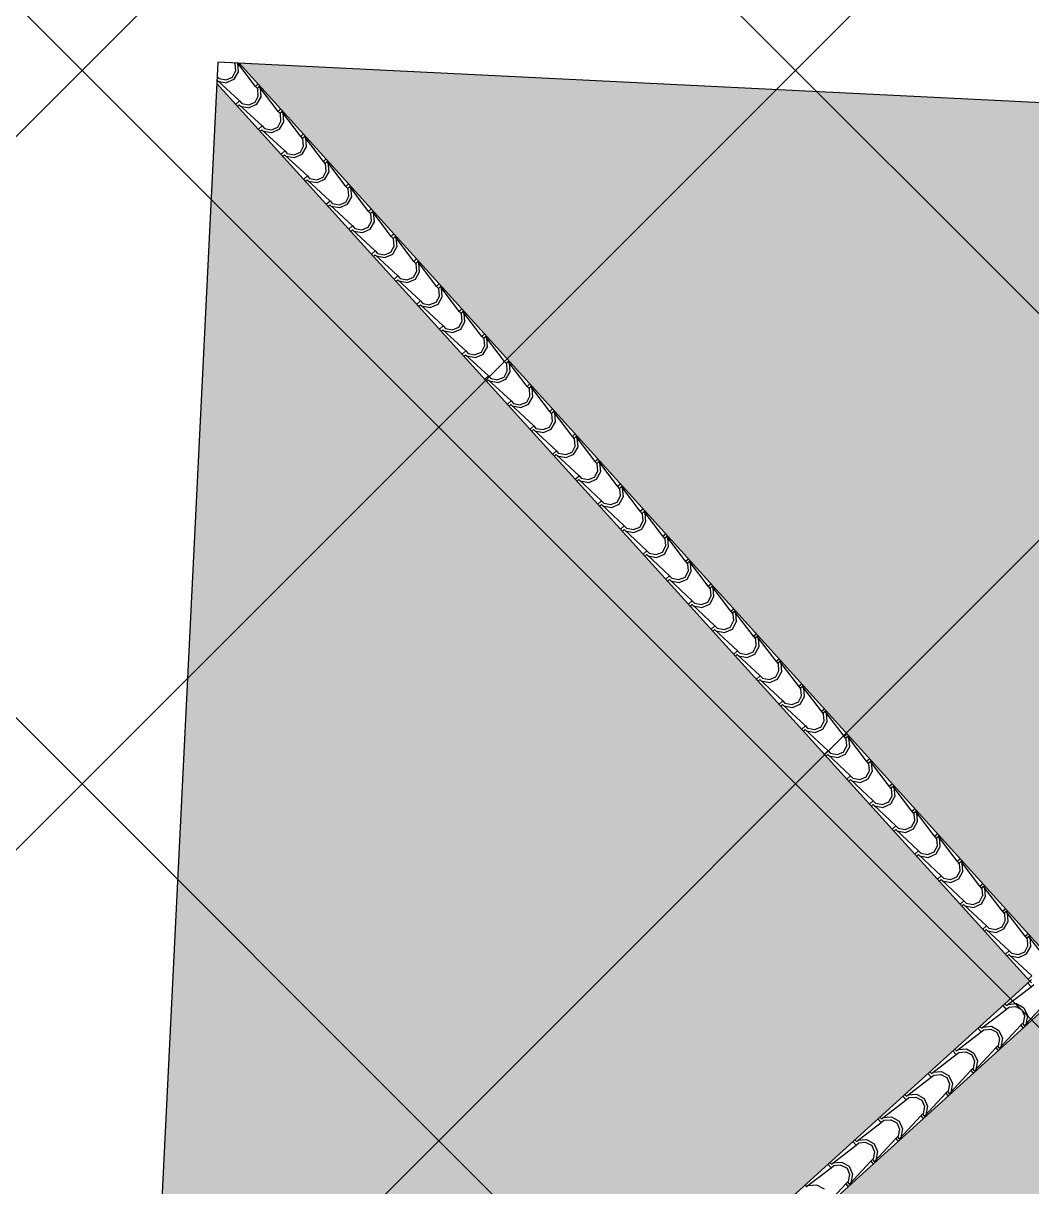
# Model space of a CAD drawing. Header units: millimetres. Extents: x 648844 to 649530, y 1246379 to 1246752.
# Drawn here: x 649231.93 to 649236.93, y 1246521.03 to 1246526.79 of the extents above; entities that cross this region are included whole.
import ezdxf

# ---------------------------------------------------------------- set-up
doc = ezdxf.new("R2010")
doc.units = ezdxf.units.MM
doc.header["$LTSCALE"] = 20
doc.header["$MEASUREMENT"] = 0
doc.layers.get('0').update_dxf_attribs({"linetype": 'CONTINUOUS'})
doc.layers.add('acera', color=8, linetype='CONTINUOUS')
doc.layers.add('TECHO', color=30, linetype='CONTINUOUS')

# ---------------------------------------------------------------- blocks, each defined once
blk = doc.blocks.new('TEJA45')
at = {"layer": 'TECHO'}
for p, q in [((-3.3818, 1.0482), (-3.2826, 1.1664)), ((-3.5, 0.9301), (-3.4008, 1.0482)), ((-3.4127, 0.9984), (-3.4068, 1.0422)), ((-3.4007, 1.0482), (-3.4043, 1.0518)), ((-3.4007, 1.0482), (-3.3913, 1.0388)), ((-3.3913, 1.0577), (-3.3948, 1.0612)), ((-3.3936, 1.0364), (-3.3818, 1.0482)), ((-3.3818, 1.0482), (-3.3913, 1.0577)), ((-3.188, 1.0718), (-3.3062, 0.9726)), ((-3.2377, 1.06), (-3.2755, 1.0789)), ((-3.194, 1.0658), (-3.2378, 1.0599)), ((-3.1801, 1.0639), (-3.188, 1.0719)), ((-3.3936, 0.9608), (-3.4125, 0.9986)), ((-3.3983, 1.0012), (-3.3936, 1.0366)), ((-3.384, 0.9704), (-3.3982, 1.0011)), ((-3.6182, 0.8119), (-3.5189, 0.9301)), ((-3.5309, 0.8803), (-3.525, 0.924)), ((-3.5189, 0.9301), (-3.5224, 0.9336)), ((-3.5189, 0.9301), (-3.5094, 0.9206)), ((-3.5094, 0.9395), (-3.513, 0.9431)), ((-3.5118, 0.9183), (-3.5, 0.9301)), ((-3.5, 0.9301), (-3.5094, 0.9395)), ((-3.3062, 0.9537), (-3.4243, 0.8544)), ((-3.3558, 0.9419), (-3.3936, 0.9608)), ((-3.3533, 0.9562), (-3.384, 0.9704)), ((-3.3122, 0.9477), (-3.3559, 0.9418)), ((-3.3179, 0.9608), (-3.3533, 0.9561)), ((-3.3062, 0.9726), (-3.318, 0.9608)), ((-3.2888, 0.9552), (-3.3062, 0.9726)), ((-3.2982, 0.9457), (-3.3062, 0.9537)), ((-3.5118, 0.8426), (-3.5307, 0.8804)), ((-3.5165, 0.883), (-3.5118, 0.9184)), ((-3.5021, 0.8523), (-3.5163, 0.883)), ((-3.7363, 0.6938), (-3.6371, 0.8119)), ((-3.637, 0.8119), (-3.6406, 0.8155)), ((-3.637, 0.8119), (-3.6276, 0.8025)), ((-3.6276, 0.8214), (-3.6311, 0.8249)), ((-3.6299, 0.8001), (-3.6181, 0.8119)), ((-3.6181, 0.8119), (-3.6276, 0.8214)), ((-3.4243, 0.8355), (-3.5425, 0.7363)), ((-3.474, 0.8237), (-3.5118, 0.8426)), ((-3.4714, 0.8381), (-3.5022, 0.8522)), ((-3.4304, 0.8295), (-3.4741, 0.8236)), ((-3.436, 0.8426), (-3.4715, 0.8379)), ((-3.4243, 0.8544), (-3.4362, 0.8426)), ((-3.4069, 0.837), (-3.4243, 0.8544)), ((-3.4164, 0.8276), (-3.4243, 0.8355)), ((-3.649, 0.7621), (-3.6431, 0.8059)), ((-3.6299, 0.7244), (-3.6488, 0.7623)), ((-3.6346, 0.7648), (-3.6299, 0.8003)), ((-3.6203, 0.7341), (-3.6345, 0.7648)), ((-3.8545, 0.5756), (-3.7552, 0.6938)), ((-3.7552, 0.6938), (-3.7587, 0.6973)), ((-3.7552, 0.6938), (-3.7457, 0.6843)), ((-3.7457, 0.7032), (-3.7493, 0.7068)), ((-3.7481, 0.6819), (-3.7363, 0.6938)), ((-3.7363, 0.6938), (-3.7457, 0.7032)), ((-3.5425, 0.7174), (-3.6606, 0.6181)), ((-3.5921, 0.7056), (-3.63, 0.7245)), ((-3.5896, 0.7199), (-3.6203, 0.7341)), ((-3.5485, 0.7113), (-3.5922, 0.7054)), ((-3.5542, 0.7245), (-3.5896, 0.7198)), ((-3.5425, 0.7363), (-3.5543, 0.7245)), ((-3.5251, 0.7189), (-3.5425, 0.7363)), ((-3.5345, 0.7094), (-3.5425, 0.7174)), ((-3.7672, 0.644), (-3.7613, 0.6877)), ((-3.7481, 0.6063), (-3.767, 0.6441)), ((-3.7528, 0.6467), (-3.7481, 0.6821)), ((-3.7385, 0.6159), (-3.7526, 0.6467)), ((-3.8733, 0.5756), (-3.8769, 0.5792)), ((-3.8639, 0.585), (-3.8675, 0.5886)), ((-3.8544, 0.5756), (-3.8639, 0.585)), ((-3.6606, 0.5992), (-3.7788, 0.5)), ((-3.7103, 0.5874), (-3.7481, 0.6063)), ((-3.7078, 0.6018), (-3.7385, 0.6159)), ((-3.6667, 0.5932), (-3.7104, 0.5873)), ((-3.6723, 0.6063), (-3.7078, 0.6016)), ((-3.6607, 0.6181), (-3.6725, 0.6063)), ((-3.6432, 0.6007), (-3.6607, 0.6181)), ((-3.6527, 0.5913), (-3.6607, 0.5992)), ((-3.9726, 0.4574), (-3.8734, 0.5756)), ((-3.8853, 0.5258), (-3.8794, 0.5695)), ((-3.8662, 0.4881), (-3.8852, 0.5259)), ((-3.8733, 0.5756), (-3.8639, 0.5661)), ((-3.871, 0.5285), (-3.8662, 0.564)), ((-3.8566, 0.4978), (-3.8708, 0.5285)), ((-3.8662, 0.5638), (-3.8544, 0.5756)), ((-3.982, 0.4669), (-3.9856, 0.4705)), ((-3.9726, 0.4574), (-3.982, 0.4669)), ((-3.7788, 0.4811), (-3.897, 0.3818)), ((-3.8285, 0.4693), (-3.8663, 0.4882)), ((-3.8259, 0.4836), (-3.8566, 0.4978)), ((-3.7848, 0.475), (-3.8285, 0.4691)), ((-3.7905, 0.4882), (-3.8259, 0.4834)), ((-3.7788, 0.5), (-3.7906, 0.4882)), ((-3.7614, 0.4825), (-3.7788, 0.5)), ((-3.7708, 0.4731), (-3.7788, 0.4811)), ((-4.0908, 0.3393), (-3.9915, 0.4574)), ((-4.0035, 0.4077), (-3.9976, 0.4514)), ((-3.9844, 0.37), (-4.0033, 0.4078)), ((-3.9915, 0.4574), (-3.9951, 0.461)), ((-3.9915, 0.4574), (-3.982, 0.448)), ((-3.9891, 0.4104), (-3.9844, 0.4458)), ((-3.9748, 0.3796), (-3.9889, 0.4104)), ((-3.9844, 0.4456), (-3.9726, 0.4574)), ((-4.1002, 0.3487), (-4.1038, 0.3523)), ((-4.0907, 0.3393), (-4.1002, 0.3487)), ((-3.897, 0.3629), (-4.0151, 0.2637)), ((-3.9466, 0.3511), (-3.9844, 0.37)), ((-3.9441, 0.3654), (-3.9748, 0.3796)), ((-3.903, 0.3569), (-3.9467, 0.351)), ((-3.9086, 0.37), (-3.9441, 0.3653)), ((-3.897, 0.3818), (-3.9088, 0.37)), ((-3.8795, 0.3644), (-3.897, 0.3818)), ((-3.889, 0.3549), (-3.897, 0.3629)), ((-4.209, 0.2211), (-4.1097, 0.3393)), ((-4.1217, 0.2895), (-4.1157, 0.3332)), ((-4.1026, 0.2518), (-4.1215, 0.2896)), ((-4.1097, 0.3393), (-4.1132, 0.3428)), ((-4.1097, 0.3393), (-4.1002, 0.3298)), ((-4.1073, 0.2922), (-4.1026, 0.3277)), ((-4.0929, 0.2615), (-4.1071, 0.2922)), ((-4.1026, 0.3275), (-4.0907, 0.3393)), ((-4.2184, 0.2306), (-4.2219, 0.2341)), ((-4.0151, 0.2447), (-4.1333, 0.1455)), ((-4.0648, 0.2329), (-4.1026, 0.2518)), ((-4.0622, 0.2473), (-4.093, 0.2615)), ((-4.0211, 0.2387), (-4.0649, 0.2328)), ((-4.0268, 0.2519), (-4.0623, 0.2471)), ((-4.0151, 0.2637), (-4.0269, 0.2518)), ((-3.9977, 0.2462), (-4.0151, 0.2637)), ((-4.0072, 0.2368), (-4.0151, 0.2448)), ((-4.3271, 0.103), (-4.2279, 0.2211)), ((-4.2398, 0.1713), (-4.2339, 0.2151)), ((-4.2278, 0.2211), (-4.2314, 0.2247)), ((-4.2278, 0.2211), (-4.2184, 0.2117)), ((-4.2254, 0.1741), (-4.2207, 0.2095)), ((-4.2111, 0.1433), (-4.2253, 0.174)), ((-4.2207, 0.2093), (-4.2089, 0.2211)), ((-4.2089, 0.2211), (-4.2184, 0.2306)), ((-4.1333, 0.1266), (-4.2514, 0.0273)), ((-4.2207, 0.1337), (-4.2396, 0.1715)), ((-4.1829, 0.1148), (-4.2207, 0.1337)), ((-4.1804, 0.1291), (-4.2111, 0.1433)), ((-4.1393, 0.1205), (-4.183, 0.1146)), ((-4.145, 0.1337), (-4.1804, 0.129)), ((-4.1333, 0.1455), (-4.1451, 0.1337)), ((-4.1159, 0.1281), (-4.1333, 0.1455)), ((-4.1253, 0.1186), (-4.1333, 0.1266)), ((-4.2514, 0.0273), (-4.2633, 0.0155)), ((-4.234, 0.0099), (-4.2514, 0.0273)), ((-4.2435, 0.0005), (-4.2514, 0.0084)), ((-4.2435, -0.0005), (-4.2514, -0.0084)), ((-4.234, -0.0099), (-4.2514, -0.0273)), ((-4.1333, -0.1266), (-4.2514, -0.0273)), ((-4.3271, -0.103), (-4.2279, -0.2211)), ((-4.1829, -0.1148), (-4.2207, -0.1337)), ((-4.1393, -0.1205), (-4.183, -0.1146)), ((-4.2398, -0.1713), (-4.2339, -0.2151)), ((-4.2207, -0.1337), (-4.2396, -0.1715)), ((-4.2111, -0.1433), (-4.2253, -0.174)), ((-4.1804, -0.1291), (-4.2111, -0.1433)), ((-4.145, -0.1337), (-4.1804, -0.129)), ((-4.1333, -0.1455), (-4.1451, -0.1337)), ((-4.1253, -0.1186), (-4.1333, -0.1266)), ((-4.1159, -0.1281), (-4.1333, -0.1455)), ((-4.0151, -0.2447), (-4.1333, -0.1455)), ((-4.2278, -0.2211), (-4.2314, -0.2247)), ((-4.2278, -0.2211), (-4.2184, -0.2117)), ((-4.2254, -0.1741), (-4.2207, -0.2095)), ((-4.2184, -0.2306), (-4.2219, -0.2341)), ((-4.2207, -0.2093), (-4.2089, -0.2211)), ((-4.2089, -0.2211), (-4.2184, -0.2306)), ((-4.209, -0.2211), (-4.1097, -0.3393)), ((-4.1026, -0.2518), (-4.1215, -0.2896)), ((-4.0929, -0.2615), (-4.1071, -0.2922)), ((-4.0648, -0.2329), (-4.1026, -0.2518)), ((-4.0622, -0.2473), (-4.093, -0.2615)), ((-4.0211, -0.2387), (-4.0649, -0.2328)), ((-4.0268, -0.2519), (-4.0623, -0.2471)), ((-4.0151, -0.2637), (-4.0269, -0.2518)), ((-4.0072, -0.2368), (-4.0151, -0.2448)), ((-3.9977, -0.2462), (-4.0151, -0.2637)), ((-3.897, -0.3629), (-4.0151, -0.2637)), ((-4.1217, -0.2895), (-4.1157, -0.3332)), ((-4.1097, -0.3393), (-4.1132, -0.3428)), ((-4.1097, -0.3393), (-4.1002, -0.3298)), ((-4.1073, -0.2922), (-4.1026, -0.3277)), ((-4.1026, -0.3275), (-4.0907, -0.3393)), ((-4.0907, -0.3393), (-4.1002, -0.3487)), ((-4.0908, -0.3393), (-3.9915, -0.4574)), ((-4.1002, -0.3487), (-4.1038, -0.3523)), ((-3.9844, -0.37), (-4.0033, -0.4078)), ((-3.9748, -0.3796), (-3.9889, -0.4104)), ((-3.9466, -0.3511), (-3.9844, -0.37)), ((-3.9441, -0.3654), (-3.9748, -0.3796)), ((-3.903, -0.3569), (-3.9467, -0.351)), ((-3.9086, -0.37), (-3.9441, -0.3653)), ((-3.897, -0.3818), (-3.9088, -0.37)), ((-3.889, -0.3549), (-3.897, -0.3629)), ((-3.8795, -0.3644), (-3.897, -0.3818)), ((-3.7788, -0.4811), (-3.897, -0.3818)), ((-4.0035, -0.4077), (-3.9976, -0.4514)), ((-3.9915, -0.4574), (-3.9951, -0.461)), ((-3.9915, -0.4574), (-3.982, -0.448)), ((-3.9891, -0.4104), (-3.9844, -0.4458)), ((-3.9844, -0.4456), (-3.9726, -0.4574)), ((-3.9726, -0.4574), (-3.982, -0.4669)), ((-3.9726, -0.4574), (-3.8734, -0.5756)), ((-3.982, -0.4669), (-3.9856, -0.4705)), ((-3.8662, -0.4881), (-3.8852, -0.5259)), ((-3.8566, -0.4978), (-3.8708, -0.5285)), ((-3.8285, -0.4693), (-3.8663, -0.4882)), ((-3.8259, -0.4836), (-3.8566, -0.4978)), ((-3.7848, -0.475), (-3.8285, -0.4691)), ((-3.7905, -0.4882), (-3.8259, -0.4834)), ((-3.7788, -0.5), (-3.7906, -0.4882)), ((-3.7708, -0.4731), (-3.7788, -0.4811)), ((-3.7614, -0.4825), (-3.7788, -0.5)), ((-3.6606, -0.5992), (-3.7788, -0.5)), ((-3.8853, -0.5258), (-3.8794, -0.5695)), ((-3.8733, -0.5756), (-3.8769, -0.5792)), ((-3.8733, -0.5756), (-3.8639, -0.5661)), ((-3.871, -0.5285), (-3.8662, -0.564)), ((-3.8662, -0.5638), (-3.8544, -0.5756)), ((-3.8544, -0.5756), (-3.8639, -0.585)), ((-3.8545, -0.5756), (-3.7552, -0.6938)), ((-3.8639, -0.585), (-3.8675, -0.5886)), ((-3.7481, -0.6063), (-3.767, -0.6441)), ((-3.7385, -0.6159), (-3.7526, -0.6467)), ((-3.7103, -0.5874), (-3.7481, -0.6063)), ((-3.7078, -0.6018), (-3.7385, -0.6159)), ((-3.6667, -0.5932), (-3.7104, -0.5873)), ((-3.6723, -0.6063), (-3.7078, -0.6016)), ((-3.6607, -0.6181), (-3.6725, -0.6063)), ((-3.6527, -0.5913), (-3.6607, -0.5992)), ((-3.6432, -0.6007), (-3.6607, -0.6181)), ((-3.5425, -0.7174), (-3.6606, -0.6181)), ((-3.7672, -0.644), (-3.7613, -0.6877)), ((-3.7552, -0.6938), (-3.7457, -0.6843)), ((-3.7528, -0.6467), (-3.7481, -0.6821)), ((-3.7481, -0.6819), (-3.7363, -0.6938)), ((-3.7552, -0.6938), (-3.7587, -0.6973)), ((-3.7457, -0.7032), (-3.7493, -0.7068)), ((-3.7363, -0.6938), (-3.7457, -0.7032)), ((-3.7363, -0.6938), (-3.6371, -0.8119)), ((-3.6299, -0.7244), (-3.6488, -0.7623)), ((-3.6203, -0.7341), (-3.6345, -0.7648)), ((-3.5921, -0.7056), (-3.63, -0.7245)), ((-3.5896, -0.7199), (-3.6203, -0.7341)), ((-3.5485, -0.7113), (-3.5922, -0.7054)), ((-3.5542, -0.7245), (-3.5896, -0.7198)), ((-3.5425, -0.7363), (-3.5543, -0.7245)), ((-3.5345, -0.7094), (-3.5425, -0.7174)), ((-3.5251, -0.7189), (-3.5425, -0.7363)), ((-3.4243, -0.8355), (-3.5425, -0.7363)), ((-3.649, -0.7621), (-3.6431, -0.8059)), ((-3.637, -0.8119), (-3.6276, -0.8025)), ((-3.6346, -0.7648), (-3.6299, -0.8003)), ((-3.6299, -0.8001), (-3.6181, -0.8119)), ((-3.637, -0.8119), (-3.6406, -0.8155)), ((-3.6276, -0.8214), (-3.6311, -0.8249)), ((-3.6181, -0.8119), (-3.6276, -0.8214)), ((-3.6182, -0.8119), (-3.5189, -0.9301)), ((-3.5118, -0.8426), (-3.5307, -0.8804)), ((-3.5021, -0.8523), (-3.5163, -0.883)), ((-3.474, -0.8237), (-3.5118, -0.8426)), ((-3.4714, -0.8381), (-3.5022, -0.8522)), ((-3.4304, -0.8295), (-3.4741, -0.8236)), ((-3.436, -0.8426), (-3.4715, -0.8379)), ((-3.4243, -0.8544), (-3.4362, -0.8426)), ((-3.4164, -0.8276), (-3.4243, -0.8355)), ((-3.4069, -0.837), (-3.4243, -0.8544)), ((-3.3062, -0.9537), (-3.4243, -0.8544)), ((-3.5309, -0.8803), (-3.525, -0.924)), ((-3.5189, -0.9301), (-3.5094, -0.9206)), ((-3.5165, -0.883), (-3.5118, -0.9184)), ((-3.5118, -0.9183), (-3.5, -0.9301)), ((-3.5189, -0.9301), (-3.5224, -0.9336)), ((-3.5094, -0.9395), (-3.513, -0.9431)), ((-3.5, -0.9301), (-3.5094, -0.9395)), ((-3.5, -0.9301), (-3.4008, -1.0482)), ((-3.3936, -0.9608), (-3.4125, -0.9986)), ((-3.384, -0.9704), (-3.3982, -1.0011)), ((-3.3558, -0.9419), (-3.3936, -0.9608)), ((-3.3533, -0.9562), (-3.384, -0.9704)), ((-3.3122, -0.9477), (-3.3559, -0.9418)), ((-3.3179, -0.9608), (-3.3533, -0.9561)), ((-3.3062, -0.9726), (-3.318, -0.9608)), ((-3.2982, -0.9457), (-3.3062, -0.9537)), ((-3.2888, -0.9552), (-3.3062, -0.9726)), ((-3.188, -1.0718), (-3.3062, -0.9726)), ((-3.4127, -0.9984), (-3.4068, -1.0422)), ((-3.3983, -1.0012), (-3.3936, -1.0366)), ((-3.3936, -1.0364), (-3.3818, -1.0482)), ((-3.4007, -1.0482), (-3.4043, -1.0518)), ((-3.4007, -1.0482), (-3.3913, -1.0388)), ((-3.3913, -1.0577), (-3.3948, -1.0612)), ((-3.3818, -1.0482), (-3.3913, -1.0577)), ((-3.3818, -1.0482), (-3.2826, -1.1664)), ((-3.2755, -1.0789), (-3.2944, -1.1167)), ((-3.2658, -1.0886), (-3.28, -1.1193)), ((-3.2377, -1.06), (-3.2755, -1.0789)), ((-3.2351, -1.0744), (-3.2659, -1.0886)), ((-3.194, -1.0658), (-3.2378, -1.0599)), ((-3.1997, -1.079), (-3.2352, -1.0742)), ((-3.188, -1.0908), (-3.1998, -1.0789)), ((-3.1801, -1.0639), (-3.188, -1.0719)), ((-3.1706, -1.0733), (-3.188, -1.0908)), ((-3.0699, -1.19), (-3.188, -1.0908)), ((-3.2945, -1.1166), (-3.2886, -1.1603)), ((-3.2802, -1.1193), (-3.2754, -1.1548)), ((-3.2826, -1.1664), (-3.2861, -1.1699)), ((-3.2826, -1.1664), (-3.2731, -1.1569)), ((-3.2731, -1.1758), (-3.2767, -1.1794)), ((-3.2755, -1.1546), (-3.2636, -1.1664)), ((-3.2636, -1.1664), (-3.2731, -1.1758)), ((-3.2637, -1.1664), (-3.1644, -1.2845)), ((-3.1573, -1.1971), (-3.1762, -1.2349)), ((-3.1477, -1.2067), (-3.1618, -1.2374)), ((-3.1195, -1.1782), (-3.1573, -1.1971)), ((-3.117, -1.1925), (-3.1477, -1.2067)), ((-3.0759, -1.184), (-3.1196, -1.1781)), ((-3.0816, -1.1971), (-3.117, -1.1924)), ((-3.0699, -1.2089), (-3.0817, -1.1971)), ((-3.0619, -1.182), (-3.0699, -1.19)), ((-3.0524, -1.1915), (-3.0699, -1.2089)), ((-2.9517, -1.3082), (-3.0699, -1.2089)), ((-3.1764, -1.2348), (-3.1705, -1.2785)), ((-3.162, -1.2375), (-3.1573, -1.2729)), ((-3.1644, -1.2845), (-3.168, -1.2881)), ((-3.1644, -1.2845), (-3.1549, -1.2751)), ((-3.1549, -1.294), (-3.1585, -1.2976)), ((-3.1573, -1.2727), (-3.1455, -1.2845)), ((-3.1455, -1.2845), (-3.1549, -1.294)), ((-3.1455, -1.2845), (-3.0463, -1.4027)), ((-3.0391, -1.3152), (-3.0581, -1.353)), ((-3.0295, -1.3249), (-3.0437, -1.3556)), ((-3.0014, -1.2964), (-3.0392, -1.3153)), ((-2.9988, -1.3107), (-3.0295, -1.3249)), ((-2.9577, -1.3021), (-3.0014, -1.2962)), ((-2.9634, -1.3153), (-2.9988, -1.3105)), ((-2.9517, -1.3271), (-2.9635, -1.3153)), ((-2.9437, -1.3002), (-2.9517, -1.3082)), ((-2.9343, -1.3097), (-2.9517, -1.3271)), ((-3.0582, -1.3529), (-3.0523, -1.3966)), ((-3.0439, -1.3556), (-3.0391, -1.3911)), ((-2.8335, -1.4263), (-2.9517, -1.3271)), ((-3.0462, -1.4027), (-3.0498, -1.4063)), ((-3.0462, -1.4027), (-3.0368, -1.3932)), ((-3.0368, -1.4121), (-3.0403, -1.4157)), ((-3.0391, -1.3909), (-3.0273, -1.4027)), ((-3.0273, -1.4027), (-3.0368, -1.4121)), ((-3.0274, -1.4027), (-2.9281, -1.5209)), ((-2.921, -1.4334), (-2.9399, -1.4712)), ((-2.8832, -1.4145), (-2.921, -1.4334)), ((-2.8807, -1.4288), (-2.9114, -1.443)), ((-2.8396, -1.4203), (-2.8833, -1.4144)), ((-2.8452, -1.4334), (-2.8807, -1.4287)), ((-2.8336, -1.4452), (-2.8454, -1.4334)), ((-2.8256, -1.4184), (-2.8336, -1.4263)), ((-2.8161, -1.4278), (-2.8336, -1.4452)), ((-2.9401, -1.4711), (-2.9342, -1.5148)), ((-2.9257, -1.4738), (-2.921, -1.5092)), ((-2.9114, -1.443), (-2.9255, -1.4738)), ((-2.7154, -1.5445), (-2.8335, -1.4452)), ((-2.9281, -1.5209), (-2.9316, -1.5244)), ((-2.9281, -1.5209), (-2.9186, -1.5114)), ((-2.9186, -1.5303), (-2.9222, -1.5339)), ((-2.921, -1.509), (-2.9092, -1.5209)), ((-2.9092, -1.5209), (-2.9186, -1.5303)), ((-2.9092, -1.5209), (-2.81, -1.639)), ((-2.8028, -1.5515), (-2.8217, -1.5894)), ((-2.765, -1.5327), (-2.8029, -1.5516)), ((-2.7625, -1.547), (-2.7932, -1.5612)), ((-2.7214, -1.5385), (-2.7651, -1.5325)), ((-2.7271, -1.5516), (-2.7625, -1.5469)), ((-2.7154, -1.5634), (-2.7272, -1.5516)), ((-2.7074, -1.5365), (-2.7154, -1.5445)), ((-2.698, -1.546), (-2.7154, -1.5634)), ((-2.8219, -1.5892), (-2.816, -1.633)), ((-2.8075, -1.5919), (-2.8028, -1.6274)), ((-2.7932, -1.5612), (-2.8074, -1.5919)), ((-2.5972, -1.6626), (-2.7154, -1.5634)), ((-2.8099, -1.639), (-2.8135, -1.6426)), ((-2.8099, -1.639), (-2.8005, -1.6296)), ((-2.8005, -1.6485), (-2.804, -1.652)), ((-2.8028, -1.6272), (-2.791, -1.639)), ((-2.791, -1.639), (-2.8005, -1.6485)), ((-2.7911, -1.639), (-2.6918, -1.7572)), ((-2.6847, -1.6697), (-2.7036, -1.7075)), ((-2.6469, -1.6508), (-2.6847, -1.6697)), ((-2.6444, -1.6652), (-2.6751, -1.6793)), ((-2.6032, -1.6566), (-2.647, -1.6507)), ((-2.6089, -1.6697), (-2.6444, -1.665)), ((-2.5972, -1.6815), (-2.6091, -1.6697)), ((-2.5893, -1.6547), (-2.5972, -1.6626)), ((-2.5798, -1.6641), (-2.5972, -1.6815)), ((-2.7038, -1.7074), (-2.6978, -1.7511)), ((-2.6894, -1.7101), (-2.6847, -1.7455)), ((-2.675, -1.6794), (-2.6892, -1.7101)), ((-2.4791, -1.7808), (-2.5972, -1.6815)), ((-2.6918, -1.7572), (-2.6953, -1.7607)), ((-2.6918, -1.7572), (-2.6823, -1.7477)), ((-2.6823, -1.7666), (-2.6859, -1.7702)), ((-2.6847, -1.7454), (-2.6729, -1.7572)), ((-2.6729, -1.7572), (-2.6823, -1.7666)), ((-2.6729, -1.7572), (-2.5737, -1.8753)), ((-2.5287, -1.769), (-2.5665, -1.7879)), ((-2.5262, -1.7833), (-2.5569, -1.7975)), ((-2.4851, -1.7748), (-2.5288, -1.7689)), ((-2.4908, -1.7879), (-2.5262, -1.7832)), ((-2.4711, -1.7728), (-2.4791, -1.7808)), ((-2.4617, -1.7823), (-2.4791, -1.7997)), ((-2.5856, -1.8256), (-2.5797, -1.8693)), ((-2.5665, -1.7879), (-2.5854, -1.8257)), ((-2.5712, -1.8282), (-2.5665, -1.8637)), ((-2.5569, -1.7975), (-2.5711, -1.8282)), ((-2.4791, -1.7997), (-2.4909, -1.7879)), ((-2.3609, -1.899), (-2.4791, -1.7997)), ((-2.5736, -1.8753), (-2.5772, -1.8789)), ((-2.5736, -1.8753), (-2.5642, -1.8659)), ((-2.5642, -1.8848), (-2.5677, -1.8883)), ((-2.5665, -1.8635), (-2.5547, -1.8753)), ((-2.5547, -1.8753), (-2.5642, -1.8848)), ((-2.5547, -1.8753), (-2.4555, -1.9935)), ((-2.4106, -1.8871), (-2.4484, -1.9061)), ((-2.408, -1.9015), (-2.4388, -1.9157)), ((-2.3669, -1.8929), (-2.4106, -1.887)), ((-2.3726, -1.9061), (-2.4081, -1.9013)), ((-2.3529, -1.891), (-2.3609, -1.899)), ((-2.3435, -1.9004), (-2.3609, -1.9179)), ((-2.4674, -1.9437), (-2.4615, -1.9874)), ((-2.4484, -1.906), (-2.4673, -1.9438)), ((-2.4531, -1.9464), (-2.4483, -1.9819)), ((-2.4387, -1.9157), (-2.4529, -1.9464)), ((-2.3609, -1.9179), (-2.3727, -1.906)), ((-2.2428, -2.0171), (-2.3609, -1.9179)), ((-2.4554, -1.9935), (-2.459, -1.9971)), ((-2.4554, -1.9935), (-2.446, -1.984)), ((-2.446, -2.0029), (-2.4496, -2.0065)), ((-2.4484, -1.9817), (-2.4365, -1.9935)), ((-2.4365, -1.9935), (-2.446, -2.0029)), ((-2.4366, -1.9935), (-2.3373, -2.1117)), ((-2.2924, -2.0053), (-2.3302, -2.0242)), ((-2.2488, -2.0111), (-2.2925, -2.0052)), ((-2.2348, -2.0091), (-2.2428, -2.0171)), ((-2.3493, -2.0619), (-2.3434, -2.1056)), ((-2.3302, -2.0242), (-2.3491, -2.062)), ((-2.3349, -2.0646), (-2.3302, -2.1)), ((-2.3206, -2.0338), (-2.3348, -2.0645)), ((-2.2899, -2.0196), (-2.3206, -2.0338)), ((-2.2545, -2.0242), (-2.2899, -2.0195)), ((-2.2428, -2.036), (-2.2546, -2.0242)), ((-2.2253, -2.0186), (-2.2428, -2.036)), ((-2.1246, -2.1353), (-2.2428, -2.036)), ((-2.3373, -2.1116), (-2.3409, -2.1152)), ((-2.3373, -2.1116), (-2.3278, -2.1022)), ((-2.3278, -2.1211), (-2.3314, -2.1247)), ((-2.3302, -2.0998), (-2.3184, -2.1116)), ((-2.3184, -2.1116), (-2.3278, -2.1211)), ((-2.3184, -2.1117), (-2.2192, -2.2298)), ((-2.1743, -2.1235), (-2.2121, -2.1424)), ((-2.1306, -2.1292), (-2.1743, -2.1233)), ((-2.1166, -2.1273), (-2.1246, -2.1353)), ((-2.2311, -2.18), (-2.2252, -2.2238)), ((-2.212, -2.1423), (-2.2309, -2.1801)), ((-2.2168, -2.1827), (-2.212, -2.2182)), ((-2.2024, -2.152), (-2.2166, -2.1827)), ((-2.1717, -2.1378), (-2.2024, -2.152)), ((-2.1363, -2.1424), (-2.1717, -2.1377)), ((-2.1246, -2.1542), (-2.1364, -2.1424)), ((-2.1072, -2.1368), (-2.1246, -2.1542)), ((-2.0064, -2.2534), (-2.1246, -2.1542)), ((-2.2191, -2.2298), (-2.2227, -2.2334)), ((-2.2191, -2.2298), (-2.2097, -2.2203)), ((-2.2097, -2.2393), (-2.2132, -2.2428)), ((-2.212, -2.218), (-2.2002, -2.2298)), ((-2.2002, -2.2298), (-2.2097, -2.2393)), ((-2.2003, -2.2298), (-2.101, -2.348)), ((-2.0561, -2.2416), (-2.0939, -2.2605)), ((-2.0124, -2.2474), (-2.0562, -2.2415)), ((-1.9985, -2.2455), (-2.0064, -2.2534)), ((-2.113, -2.2982), (-2.1071, -2.3419)), ((-2.0939, -2.2605), (-2.1128, -2.2983)), ((-2.0986, -2.3009), (-2.0939, -2.3363)), ((-2.0843, -2.2701), (-2.0984, -2.3009)), ((-2.0536, -2.2559), (-2.0843, -2.2701)), ((-2.0181, -2.2605), (-2.0536, -2.2558)), ((-2.0064, -2.2723), (-2.0183, -2.2605)), ((-1.989, -2.2549), (-2.0064, -2.2723)), ((-1.8883, -2.3716), (-2.0064, -2.2723)), ((-2.101, -2.348), (-2.1045, -2.3515)), ((-2.101, -2.348), (-2.0915, -2.3385)), ((-2.0915, -2.3574), (-2.0951, -2.361)), ((-2.0939, -2.3361), (-2.0821, -2.348)), ((-2.0821, -2.348), (-2.0915, -2.3574)), ((-2.0821, -2.348), (-1.9829, -2.4661)), ((-1.9379, -2.3598), (-1.9758, -2.3787)), ((-1.8943, -2.3656), (-1.938, -2.3597)), ((-1.9948, -2.4163), (-1.9889, -2.4601)), ((-1.9757, -2.3786), (-1.9946, -2.4165)), ((-1.9804, -2.419), (-1.9757, -2.4545)), ((-1.9661, -2.3883), (-1.9803, -2.419)), ((-1.9354, -2.3741), (-1.9661, -2.3883)), ((-1.9, -2.3787), (-1.9354, -2.374)), ((-1.8883, -2.3905), (-1.9001, -2.3787)), ((-1.8803, -2.3636), (-1.8883, -2.3716)), ((-1.8709, -2.3731), (-1.8883, -2.3905)), ((-1.7701, -2.4897), (-1.8883, -2.3905)), ((-1.9828, -2.4661), (-1.9864, -2.4697)), ((-1.9828, -2.4661), (-1.9734, -2.4567)), ((-1.9734, -2.4756), (-1.9769, -2.4791)), ((-1.9757, -2.4543), (-1.9639, -2.4661)), ((-1.9639, -2.4661), (-1.9734, -2.4756)), ((-1.964, -2.4661), (-1.8647, -2.5843)), ((-1.8198, -2.4779), (-1.8576, -2.4968)), ((-1.7761, -2.4837), (-1.8199, -2.4778)), ((-1.8766, -2.5345), (-1.8707, -2.5782)), ((-1.8576, -2.4968), (-1.8765, -2.5346)), ((-1.8479, -2.5064), (-1.8621, -2.5372)), ((-1.8173, -2.4923), (-1.848, -2.5064)), ((-1.7818, -2.4969), (-1.8173, -2.4921)), ((-1.7701, -2.5087), (-1.7819, -2.4968)), ((-1.7622, -2.4818), (-1.7701, -2.4897)), ((-1.7527, -2.4912), (-1.7701, -2.5087)), ((-1.652, -2.6079), (-1.7701, -2.5086)), ((-1.8647, -2.5843), (-1.8682, -2.5878)), ((-1.8647, -2.5843), (-1.8552, -2.5748)), ((-1.8623, -2.5372), (-1.8576, -2.5726)), ((-1.8552, -2.5937), (-1.8588, -2.5973)), ((-1.8576, -2.5725), (-1.8458, -2.5843)), ((-1.8458, -2.5843), (-1.8552, -2.5937)), ((-1.8458, -2.5843), (-1.7465, -2.7024)), ((-1.7394, -2.615), (-1.7583, -2.6528)), ((-1.7298, -2.6246), (-1.744, -2.6553)), ((-1.7016, -2.5961), (-1.7394, -2.615)), ((-1.6991, -2.6104), (-1.7298, -2.6246)), ((-1.658, -2.6019), (-1.7017, -2.596)), ((-1.6637, -2.615), (-1.6991, -2.6103)), ((-1.652, -2.6268), (-1.6638, -2.615)), ((-1.644, -2.5999), (-1.652, -2.6079)), ((-1.6346, -2.6094), (-1.652, -2.6268)), ((-1.5338, -2.7261), (-1.652, -2.6268)), ((-1.7585, -2.6527), (-1.7526, -2.6964)), ((-1.7465, -2.7024), (-1.7501, -2.706)), ((-1.7465, -2.7024), (-1.737, -2.693)), ((-1.7441, -2.6553), (-1.7394, -2.6908)), ((-1.7394, -2.6906), (-1.7276, -2.7024)), ((-1.7276, -2.7024), (-1.737, -2.7119)), ((-1.7276, -2.7024), (-1.6284, -2.8206)), ((-1.737, -2.7119), (-1.7406, -2.7154)), ((-1.6213, -2.7331), (-1.6402, -2.7709)), ((-1.6116, -2.7428), (-1.6258, -2.7735)), ((-1.5835, -2.7142), (-1.6213, -2.7332)), ((-1.5809, -2.7286), (-1.6117, -2.7427)), ((-1.5398, -2.72), (-1.5835, -2.7141)), ((-1.5455, -2.7332), (-1.581, -2.7284)), ((-1.5338, -2.745), (-1.5456, -2.7332)), ((-1.5258, -2.7181), (-1.5338, -2.7261)), ((-1.5164, -2.7275), (-1.5338, -2.745)), ((-1.4157, -2.8442), (-1.5338, -2.745)), ((-1.6403, -2.7708), (-1.6344, -2.8145)), ((-1.6283, -2.8206), (-1.6319, -2.8242)), ((-1.6283, -2.8206), (-1.6189, -2.8111)), ((-1.626, -2.7735), (-1.6212, -2.8089)), ((-1.6213, -2.8088), (-1.6094, -2.8206)), ((-1.6094, -2.8206), (-1.6189, -2.83)), ((-1.6095, -2.8206), (-1.5102, -2.9388)), ((-1.6189, -2.83), (-1.6225, -2.8336)), ((-1.5031, -2.8513), (-1.522, -2.8891)), ((-1.4935, -2.8609), (-1.5077, -2.8916)), ((-1.4653, -2.8324), (-1.5031, -2.8513)), ((-1.4628, -2.8467), (-1.4935, -2.8609)), ((-1.4217, -2.8382), (-1.4654, -2.8323)), ((-1.4274, -2.8513), (-1.4628, -2.8466)), ((-1.4157, -2.8631), (-1.4275, -2.8513)), ((-1.4077, -2.8362), (-1.4157, -2.8442)), ((-1.3982, -2.8457), (-1.4157, -2.8631)), ((-1.2975, -2.9624), (-1.4157, -2.8631)), ((-1.5222, -2.889), (-1.5163, -2.9327)), ((-1.5102, -2.9387), (-1.5138, -2.9423)), ((-1.5102, -2.9387), (-1.5007, -2.9293)), ((-1.5078, -2.8917), (-1.5031, -2.9271)), ((-1.5031, -2.9269), (-1.4913, -2.9387)), ((-1.4913, -2.9387), (-1.5007, -2.9482)), ((-1.4913, -2.9388), (-1.3921, -3.0569)), ((-1.5007, -2.9482), (-1.5043, -2.9518)), ((-1.3849, -2.9694), (-1.4038, -3.0072)), ((-1.3753, -2.9791), (-1.3895, -3.0098)), ((-1.3472, -2.9506), (-1.385, -2.9695)), ((-1.3446, -2.9649), (-1.3754, -2.9791)), ((-1.3035, -2.9564), (-1.3472, -2.9504)), ((-1.3092, -2.9695), (-1.3447, -2.9648)), ((-1.2975, -2.9813), (-1.3093, -2.9695)), ((-1.2895, -2.9544), (-1.2975, -2.9624)), ((-1.2801, -2.9639), (-1.2975, -2.9813)), ((-1.1793, -3.0805), (-1.2975, -2.9813)), ((-1.404, -3.0071), (-1.3981, -3.0509)), ((-1.392, -3.0569), (-1.3826, -3.0474)), ((-1.3897, -3.0098), (-1.3849, -3.0453)), ((-1.3849, -3.0451), (-1.3731, -3.0569)), ((-1.392, -3.0569), (-1.3956, -3.0605)), ((-1.3826, -3.0664), (-1.3861, -3.0699)), ((-1.3731, -3.0569), (-1.3826, -3.0664)), ((-1.3732, -3.0569), (-1.2739, -3.1751)), ((-1.2668, -3.0876), (-1.2857, -3.1254)), ((-1.2572, -3.0972), (-1.2713, -3.128)), ((-1.229, -3.0687), (-1.2668, -3.0876)), ((-1.2265, -3.083), (-1.2572, -3.0972)), ((-1.1853, -3.0745), (-1.2291, -3.0686)), ((-1.191, -3.0876), (-1.2265, -3.0829)), ((-1.1793, -3.0994), (-1.1912, -3.0876)), ((-1.1714, -3.0726), (-1.1793, -3.0805)), ((-1.1619, -3.082), (-1.1793, -3.0994)), ((-1.0612, -3.1987), (-1.1793, -3.0994)), ((-1.2858, -3.1253), (-1.2799, -3.169)), ((-1.2739, -3.1751), (-1.2644, -3.1656)), ((-1.2715, -3.128), (-1.2668, -3.1634)), ((-1.2668, -3.1632), (-1.255, -3.1751)), ((-1.2739, -3.1751), (-1.2774, -3.1786)), ((-1.2644, -3.1845), (-1.268, -3.1881)), ((-1.255, -3.1751), (-1.2644, -3.1845)), ((-1.255, -3.1751), (-1.1558, -3.2932)), ((-1.1486, -3.2058), (-1.1675, -3.2436)), ((-1.139, -3.2154), (-1.1532, -3.2461)), ((-1.1108, -3.1869), (-1.1486, -3.2058)), ((-1.1083, -3.2012), (-1.139, -3.2154)), ((-1.0672, -3.1927), (-1.1109, -3.1868)), ((-1.0729, -3.2058), (-1.1083, -3.2011)), ((-1.0612, -3.2176), (-1.073, -3.2058)), ((-1.0532, -3.1907), (-1.0612, -3.1987)), ((-1.0438, -3.2002), (-1.0612, -3.2176)), ((-0.943, -3.3168), (-1.0612, -3.2176)), ((-1.1677, -3.2435), (-1.1618, -3.2872)), ((-1.1557, -3.2932), (-1.1463, -3.2838)), ((-1.1533, -3.2461), (-1.1486, -3.2816)), ((-1.1486, -3.2814), (-1.1368, -3.2932)), ((-1.1557, -3.2932), (-1.1593, -3.2968)), ((-1.1463, -3.3027), (-1.1498, -3.3062)), ((-1.1368, -3.2932), (-1.1463, -3.3027)), ((-1.1369, -3.2932), (-1.0376, -3.4114)), ((-1.0305, -3.3239), (-1.0494, -3.3617)), ((-1.0209, -3.3335), (-1.035, -3.3643)), ((-0.9927, -3.305), (-1.0305, -3.3239)), ((-0.9902, -3.3193), (-1.0209, -3.3335)), ((-0.949, -3.3108), (-0.9927, -3.3049)), ((-0.9547, -3.324), (-0.9902, -3.3192)), ((-0.943, -3.3358), (-0.9548, -3.3239)), ((-0.9351, -3.3089), (-0.943, -3.3168)), ((-0.9256, -3.3183), (-0.943, -3.3358)), ((-0.8249, -3.435), (-0.943, -3.3358)), ((-1.0495, -3.3616), (-1.0436, -3.4053)), ((-1.0352, -3.3643), (-1.0305, -3.3997)), ((-1.0305, -3.3996), (-1.0187, -3.4114)), ((-1.0376, -3.4114), (-1.0411, -3.4149)), ((-1.0376, -3.4114), (-1.0281, -3.4019)), ((-1.0281, -3.4208), (-1.0317, -3.4244)), ((-1.0187, -3.4114), (-1.0281, -3.4208)), ((-1.0187, -3.4114), (-0.9194, -3.5295)), ((-0.9123, -3.4421), (-0.9312, -3.4799)), ((-0.9027, -3.4517), (-0.9169, -3.4824)), ((-0.8745, -3.4232), (-0.9123, -3.4421)), ((-0.872, -3.4375), (-0.9027, -3.4517)), ((-0.8309, -3.429), (-0.8746, -3.4231)), ((-0.8366, -3.4421), (-0.872, -3.4374)), ((-0.8249, -3.4539), (-0.8367, -3.4421)), ((-0.8169, -3.427), (-0.8249, -3.435)), ((-0.8074, -3.4365), (-0.8249, -3.4539)), ((-0.7067, -3.5532), (-0.8249, -3.4539)), ((-0.9314, -3.4798), (-0.9255, -3.5235)), ((-0.917, -3.4824), (-0.9123, -3.5179)), ((-0.9194, -3.5295), (-0.923, -3.5331)), ((-0.9194, -3.5295), (-0.9099, -3.5201)), ((-0.9099, -3.539), (-0.9135, -3.5426)), ((-0.9123, -3.5177), (-0.9005, -3.5295)), ((-0.9005, -3.5295), (-0.9099, -3.539)), ((-0.9005, -3.5295), (-0.8013, -3.6477)), ((-0.7942, -3.5602), (-0.8131, -3.598)), ((-0.7845, -3.5699), (-0.7987, -3.6006)), ((-0.7564, -3.5414), (-0.7942, -3.5603)), ((-0.7538, -3.5557), (-0.7846, -3.5698)), ((-0.7127, -3.5471), (-0.7564, -3.5412)), ((-0.7184, -3.5603), (-0.7539, -3.5555)), ((-0.7067, -3.5721), (-0.7185, -3.5603)), ((-0.6987, -3.5452), (-0.7067, -3.5532)), ((-0.6893, -3.5546), (-0.7067, -3.5721)), ((-0.5885, -3.6713), (-0.7067, -3.5721)), ((-0.8132, -3.5979), (-0.8073, -3.6417)), ((-0.7989, -3.6006), (-0.7941, -3.636)), ((-0.8012, -3.6477), (-0.8048, -3.6513)), ((-0.8012, -3.6477), (-0.7918, -3.6382)), ((-0.7918, -3.6571), (-0.7954, -3.6607)), ((-0.7942, -3.6359), (-0.7823, -3.6477)), ((-0.7823, -3.6477), (-0.7918, -3.6571)), ((-0.7824, -3.6477), (-0.6831, -3.7659)), ((-0.676, -3.6784), (-0.6949, -3.7162)), ((-0.6664, -3.688), (-0.6806, -3.7187)), ((-0.6382, -3.6595), (-0.676, -3.6784)), ((-0.6357, -3.6738), (-0.6664, -3.688)), ((-0.5945, -3.6653), (-0.6383, -3.6594)), ((-0.6003, -3.6784), (-0.6357, -3.6737)), ((-0.5886, -3.6902), (-0.6004, -3.6784)), ((-0.5806, -3.6633), (-0.5886, -3.6713)), ((-0.5711, -3.6728), (-0.5886, -3.6902)), ((-0.6951, -3.7161), (-0.6891, -3.7598)), ((-0.6807, -3.7188), (-0.676, -3.7542)), ((-0.4704, -3.7895), (-0.5885, -3.6902)), ((-0.6831, -3.7658), (-0.6867, -3.7694)), ((-0.6831, -3.7658), (-0.6736, -3.7564)), ((-0.6736, -3.7753), (-0.6772, -3.7789)), ((-0.676, -3.754), (-0.6642, -3.7658)), ((-0.6642, -3.7658), (-0.6736, -3.7753)), ((-0.6642, -3.7659), (-0.565, -3.884)), ((-0.5578, -3.7965), (-0.5767, -3.8344)), ((-0.52, -3.7777), (-0.5579, -3.7966)), ((-0.5175, -3.792), (-0.5483, -3.8062)), ((-0.4764, -3.7835), (-0.5201, -3.7776)), ((-0.4821, -3.7966), (-0.5176, -3.7919)), ((-0.4704, -3.8084), (-0.4822, -3.7966)), ((-0.4624, -3.7815), (-0.4704, -3.7895)), ((-0.453, -3.791), (-0.4704, -3.8084)), ((-0.5769, -3.8342), (-0.571, -3.878)), ((-0.5626, -3.8369), (-0.5578, -3.8724)), ((-0.5482, -3.8062), (-0.5624, -3.8369)), ((-0.3522, -3.9076), (-0.4704, -3.8084)), ((-0.5649, -3.884), (-0.5685, -3.8876)), ((-0.5649, -3.884), (-0.5555, -3.8746)), ((-0.5555, -3.8935), (-0.559, -3.897)), ((-0.5578, -3.8722), (-0.546, -3.884)), ((-0.546, -3.884), (-0.5555, -3.8935)), ((-0.5461, -3.884), (-0.4468, -4.0022)), ((-0.4397, -3.9147), (-0.4586, -3.9525)), ((-0.4019, -3.8958), (-0.4397, -3.9147)), ((-0.3994, -3.9101), (-0.4301, -3.9243)), ((-0.3582, -3.9016), (-0.402, -3.8957)), ((-0.364, -3.9147), (-0.3994, -3.91)), ((-0.3522, -3.9265), (-0.3641, -3.9147)), ((-0.3443, -3.8997), (-0.3522, -3.9076)), ((-0.3348, -3.9091), (-0.3522, -3.9265)), ((-0.4587, -3.9524), (-0.4528, -3.9961)), ((-0.4444, -3.9551), (-0.4397, -3.9905)), ((-0.4301, -3.9243), (-0.4443, -3.955)), ((-0.2341, -4.0258), (-0.3522, -3.9265)), ((-0.4468, -4.0022), (-0.4503, -4.0057)), ((-0.4468, -4.0022), (-0.4373, -3.9927)), ((-0.4373, -4.0116), (-0.4409, -4.0152)), ((-0.4397, -3.9903), (-0.4279, -4.0022)), ((-0.4279, -4.0022), (-0.4373, -4.0116)), ((-0.4279, -4.0022), (-0.3287, -4.1203)), ((-0.3215, -4.0329), (-0.3404, -4.0707)), ((-0.2837, -4.014), (-0.3215, -4.0329)), ((-0.2812, -4.0283), (-0.3119, -4.0425)), ((-0.2401, -4.0198), (-0.2838, -4.0139)), ((-0.2458, -4.0329), (-0.2812, -4.0282)), ((-0.2341, -4.0447), (-0.2459, -4.0329)), ((-0.2261, -4.0178), (-0.2341, -4.0258)), ((-0.2167, -4.0273), (-0.2341, -4.0447)), ((-0.3406, -4.0706), (-0.3347, -4.1143)), ((-0.3262, -4.0732), (-0.3215, -4.1087)), ((-0.3119, -4.0425), (-0.3261, -4.0732)), ((-0.1159, -4.144), (-0.2341, -4.0447)), ((-0.3286, -4.1203), (-0.3322, -4.1239)), ((-0.3286, -4.1203), (-0.3192, -4.1109)), ((-0.3192, -4.1298), (-0.3227, -4.1333)), ((-0.3215, -4.1085), (-0.3097, -4.1203)), ((-0.3097, -4.1203), (-0.3192, -4.1298)), ((-0.3097, -4.1203), (-0.2105, -4.2385)), ((-0.1656, -4.1321), (-0.2034, -4.151)), ((-0.1631, -4.1464), (-0.1938, -4.1606)), ((-0.1219, -4.1379), (-0.1656, -4.132)), ((-0.1276, -4.1511), (-0.1631, -4.1463)), ((-0.108, -4.136), (-0.1159, -4.144)), ((-0.0985, -4.1454), (-0.1159, -4.1629)), ((-0.2224, -4.1887), (-0.2165, -4.2324)), ((-0.2034, -4.151), (-0.2223, -4.1888)), ((-0.2081, -4.1914), (-0.2034, -4.2268)), ((-0.1938, -4.1606), (-0.2079, -4.1914)), ((-0.1159, -4.1629), (-0.1277, -4.151)), ((0, -4.2602), (-0.1159, -4.1629)), ((-0.2105, -4.2385), (-0.214, -4.242)), ((-0.2105, -4.2385), (-0.201, -4.229)), ((-0.201, -4.2479), (-0.2046, -4.2515)), ((-0.2034, -4.2267), (-0.1915, -4.2385)), ((-0.1915, -4.2385), (-0.201, -4.2479)), ((-0.1916, -4.2385), (-0.0979, -4.35)), ((-0.0474, -4.2503), (-0.0852, -4.2692)), ((-0.0449, -4.2646), (-0.0756, -4.2788)), ((-0.0038, -4.2561), (-0.0475, -4.2502)), ((-0.0095, -4.2692), (-0.0449, -4.2645)), ((-0.1043, -4.3069), (-0.0984, -4.35)), ((-0.0852, -4.2692), (-0.1041, -4.307)), ((-0.0899, -4.3095), (-0.0852, -4.345)), ((-0.0756, -4.2788), (-0.0898, -4.3095)), ((0, -4.2788), (-0.0096, -4.2692)), ((-0.0857, -4.35), (-0.0828, -4.3472)), ((-0.0852, -4.3448), (-0.08, -4.35))]:
    blk.add_line(p, q, dxfattribs=at)

msp = doc.modelspace()

# ---------------------------------------------------------------- hatches: boundary and pattern name
h = msp.add_hatch()
h.set_pattern_fill('ANSI37', color=4, scale=20, style=0)
h.set_pattern_definition([(45, (-526.4316, -3378.368), (-1.767766953, 1.767766953), []), (135, (-526.4316, -3378.368), (-1.767766953, -1.767766953), [])])
h.paths.add_polyline_path([(649227.107, 1246567.9412), (649231.6772, 1246532.2077), (649229.0601, 1246515.2595), (649314.6875, 1246516.7032), (649306.988, 1246570.0599)])
h.paths.add_polyline_path([(649257.7023, 1246528.9783), (649287.2059, 1246528.9783), (649287.2059, 1246534.4924), (649257.7023, 1246534.4924)], flags=24)
at = {"layer": 'acera'}
h = msp.add_hatch(dxfattribs=at)
h.set_pattern_fill('PETRA11,_O', color=9, scale=7, pattern_type=2)
h.set_pattern_definition([(0, (2687.656, -252.1344), (7, 7), [2.1, -2.45, 0.35, -2.1]), (0, (2690.456, -250.7344), (7, 7), [0.35, -1.75, 1.4, -3.5]), (0, (2691.506, -250.3844), (7, 7), [0.35, -6.65]), (0, (2688.356, -250.0344), (7, 7), [1.4, -5.6]), (0, (2687.656, -249.3344), (7, 7), [0.7, -6.3]), (0, (2692.556, -248.6344), (7, 7), [0.7, -0.35, 0.35, -5.6]), (0, (2689.756, -248.2844), (7, 7), [1.05, -5.95]), (0, (2688.006, -247.5844), (7, 7), [0.7, -6.3]), (0, (2690.806, -246.8844), (7, 7), [0.35, -2.1, 1.05, -3.5]), (0, (2689.406, -246.5344), (7, 7), [0.7, -6.3]), (0, (2691.856, -246.1844), (7, 7), [0.7, -6.3]), (0, (2690.456, -245.8344), (7, 7), [0.7, -6.3]), (0, (2693.256, -245.4844), (7, 7), [0.7, -6.3]), (90, (2687.306, -252.1344), (-7, 7), [1.4, -0.35, 0.7, -2.8, 1.4, -0.35]), (90, (2687.656, -247.5844), (-7, 7), [0.35, -6.65]), (90, (2688.706, -249.6844), (-7, 7), [0.7, -1.4, 0.35, -4.55]), (90, (2689.056, -248.6344), (-7, 7), [0.7, -1.4, 1.05, -3.85]), (90, (2690.106, -250.3844), (-7, 7), [0.35, -3.5, 0.7, -0.35, 0.7, -1.4]), (90, (2690.456, -251.0844), (-7, 7), [0.35, -6.65]), (90, (2691.156, -248.9844), (-7, 7), [0.35, -0.35, 1.05, -5.25]), (90, (2691.506, -250.0344), (-7, 7), [0.7, -2.8, 0.35, -0.35, 0.35, -2.45]), (90, (2692.206, -251.7844), (-7, 7), [1.05, -5.95]), (90, (2692.906, -246.5344), (-7, 7), [0.35, -0.35, 0.35, -5.95]), (90, (2693.256, -248.2844), (-7, 7), [1.05, -5.95]), (90, (2694.131, -248.8094), (-7, 7), [0.35, -6.65]), (45, (2689.756, -252.1344), (8e-16, 7), [0.49497, -9.404524937]), (45, (2689.056, -245.4844), (8e-16, 7), [0.49497, -1.48491, 1.48491, -6.434704937]), (45, (2689.756, -246.5344), (8e-16, 7), [0.98994, -2.4748738, 0.49497, -5.939711137]), (45, (2691.156, -246.8844), (8e-16, 7), [0.98994, -3.464825, 0.49497, -4.949759937]), (45, (2688.356, -250.0344), (8e-16, 7), [0.49497, -9.404524937]), (45, (2690.106, -250.0344), (8e-16, 7), [1.484924, -8.414570937]), (45, (2691.506, -249.3344), (8e-16, 7), [0.49497, -2.969848, 0.49497, -5.939706937]), (45, (2692.556, -248.6344), (8e-16, 7), [0.98994, -8.909554937]), (45, (2693.956, -248.6344), (8e-16, 7), [0.98994, -8.909554937]), (45, (2693.956, -250.7344), (8e-16, 7), [0.49497, -9.404524937]), (45, (2693.256, -247.2344), (8e-16, 7), [0.49497, -9.404524937]), (45, (2692.556, -246.1844), (8e-16, 7), [0.49497, -9.404524937]), (45, (2693.956, -245.4844), (8e-16, 7), [0.49497, -9.404524937]), (45, (2687.306, -245.4844), (8e-16, 7), [0.49497, -9.404524937]), (45, (2690.806, -248.2844), (8e-16, 7), [0.49497, -9.404524937]), (45, (2691.506, -245.4844), (8e-16, 7), [0.49497, -3.464825, 0.49497, -5.444729937]), (45, (2688.356, -249.3344), (8e-16, 7), [0.98994, -8.909554937]), (45, (2688.356, -247.5844), (8e-16, 7), [1.48491, -8.414584937]), (135, (2687.656, -249.3344), (-7, 8e-16), [0.74249, -9.157004937]), (135, (2691.506, -249.6844), (-7, 8e-16), [0.49497, -9.404524937]), (135, (2693.606, -248.6344), (-7, 8e-16), [0.49497, -9.404524937]), (135, (2691.156, -247.2344), (-7, 8e-16), [0.49497, -9.404524937]), (135, (2691.506, -246.1844), (-7, 8e-16), [0.49497, -9.404524937]), (135, (2690.456, -245.8344), (-7, 8e-16), [0.49497, -9.404524937]), (135, (2691.856, -246.1844), (-7, 8e-16), [0.49497, -9.404524937]), (135, (2687.656, -250.3844), (-7, 8e-16), [0.49497, -9.404524937]), (135, (2689.056, -247.9344), (-7, 8e-16), [0.49497, -9.404524937]), (135, (2689.056, -250.0344), (-7, 8e-16), [0.98994, -8.909554937]), (135, (2690.456, -250.7344), (-7, 8e-16), [0.98994, -8.909554937]), (135, (2693.256, -246.8844), (-7, 8e-16), [0.98994, -8.909554937]), (135, (2691.156, -248.6344), (-7, 8e-16), [0.49497, -9.404524937]), (135, (2692.206, -250.7344), (-7, 8e-16), [0.98994, -5.939696, 0.49497, -2.474888937]), (135, (2688.006, -247.5844), (-7, 8e-16), [0.98994, -1.9798989, 0.98994, -5.939716037]), (135, (2687.306, -251.4344), (-7, 8e-16), [0.9898, -2.4752, 0.9898, -2.4752, 0.4949, -2.474594937]), (26.56505118, (2689.7562, -250.0344), (7, 4e-10), [1.5652, -0.7826, 0.7826, -12.522075839]), (26.56505118, (2690.8062, -245.8344), (7, 4e-10), [1.5652, -14.08727584]), (26.56505118, (2690.8062, -250.7344), (7, 4e-10), [0.7826, -14.86987584]), (26.56505118, (2687.6562, -250.3844), (7, 4e-10), [0.7826, -14.86987584]), (26.56505118, (2689.0562, -248.6344), (7, 4e-10), [0.7826, -14.86987584]), (26.56505118, (2687.6562, -247.9344), (7, 4e-10), [0.7826, -14.86987584]), (63.43494882, (2688.7062, -247.2344), (4e-10, 7), [0.7826, -14.86987584]), (63.43494882, (2691.1562, -247.2344), (4e-10, 7), [0.7826, -14.86987584]), (63.43494882, (2691.8562, -252.1344), (4e-10, 7), [0.7826, -14.86987584]), (63.43494882, (2687.3062, -248.2844), (4e-10, 7), [0.7826, -14.86987584]), (63.43494882, (2690.1062, -251.7844), (4e-10, 7), [0.7826, -5.4782, 0.7826, -8.609075839]), (116.56505118, (2689.0562, -245.8344), (-4e-10, 7), [0.7826, -14.86987584]), (116.56505118, (2693.2562, -247.2344), (-4e-10, 7), [0.7826, -14.86987584]), (116.56505118, (2690.1062, -245.8344), (-4e-10, 7), [0.7826, -14.86987584]), (116.56505118, (2687.3062, -249.6844), (-4e-10, 7), [0.7826, -14.86987584]), (153.43494882, (2692.5562, -250.7344), (-7, 4e-10), [0.7826, -14.86987584]), (153.43494882, (2693.9562, -248.9844), (-7, 4e-10), [0.7826, -14.86987584]), (153.43494882, (2689.7562, -248.2844), (-7, 4e-10), [0.7826, -14.86987584]), (153.43494882, (2690.8062, -246.8844), (-7, 4e-10), [0.7826, -14.86987584]), (153.43494882, (2693.2562, -245.4844), (-7, 4e-10), [0.7826, -14.86987584]), (153.43494882, (2688.3562, -252.1344), (-7, 4e-10), [1.1739, -14.47857584])])
h.paths.add_polyline_path([(649238.0048, 1246546.4), (649236.5218, 1246547.5511, -0.194333), (649228.5014, 1246542.8855), (649229.077, 1246540.9746, 0.162051), (649236.4632, 1246544.5823, -0.2673), (649237.4923, 1246526.3752), (649239.9062, 1246526.2562, 0.063608), (649241.3932, 1246531.3293), (649241.6272, 1246533.5696, 0.164062)])
at = {"layer": 'TECHO'}
h = msp.add_hatch(dxfattribs=at)
h.set_pattern_fill('SPANTILE', color=9, scale=0.205, angle=123.89264, style=0, pattern_type=2)
h.set_pattern_definition([(82.207085, (649184.059389, 1246543.162237), (-0.3259153698, -2.4469173467), [0.18931176, -4.5434808]), (177.1768, (649184.08506, 1246543.3498), (-0.194654, 0.21484835), [0.0164, -0.1886]), (357.1768, (649183.88112, 1246543.37628), (0.194654, -0.21484835), [0.0574, -0.1476]), (267.1768, (649183.93845, 1246543.37345), (-0.21484835, -0.194654), [0.0205, -0.1845]), (87.1768, (649184.06848, 1246543.34651), (0.21484835, 0.194654), [0.0205, -0.1845]), (357.1768, (649184.06949, 1246543.36699), (0.194654, -0.21484835), [0.0164, -0.1886]), (357.1768, (649183.8803, 1246543.3599), (0.194654, -0.21484835), [0.041, -0.164]), (272.146485, (649183.921258, 1246543.357878), (0.0835834382, -2.467111497), [0.18931176, -4.5434808]), (304.480685, (649183.920753, 1246543.347641), (-2.4901106231, 3.612035301), [0.05412164, -5.35803375]), (338.74189, (649183.95139, 1246543.30303), (0.39940531, -0.22494519), [0.0518613, -0.5964055]), (15.61169, (649183.999725, 1246543.284224), (-0.419599604, -0.184556527), [0.0518613, -0.5964055]), (49.872885, (649184.049673, 1246543.298181), (2.8334143797, 3.3495093497), [0.05412164, -5.35803375]), (336.951885, (649183.962337, 1246543.316855), (-2.2118737267, 0.9300752069), [0.0415094, -4.10942426]), (17.401685, (649184.000533, 1246543.300604), (2.2926511985, 0.7079376776), [0.0415094, -4.10942426]), (49.771385, (649184.040142, 1246543.313018), (2.1787769187, 2.5607921178), [0.04387184, -4.3433196]), (304.582185, (649183.937436, 1246543.352975), (-1.9162508346, 2.7627355775), [0.04387184, -4.3433196])])
h.paths.add_polyline_path([(649237.0622, 1246522.1162), (649233.003, 1246526.5966), (649244.4769, 1246526.0308), (649239.9965, 1246521.9715)])
h = msp.add_hatch(dxfattribs=at)
h.set_pattern_fill('SPANTILE', color=9, scale=0.205, angle=393.89264, style=0, pattern_type=2)
h.set_pattern_definition([(172.207085, (649184.095156, 1246543.554552), (2.4469173467, -0.3259153698), [0.18931176, -4.5434808]), (267.1768, (649183.9076, 1246543.58022), (-0.21484835, -0.194654), [0.0164, -0.1886]), (87.1768, (649183.88112, 1246543.37628), (0.21484835, 0.194654), [0.0574, -0.1476]), (357.1768, (649183.88394, 1246543.4336), (0.194654, -0.21484835), [0.0205, -0.1845]), (177.1768, (649183.91088, 1246543.56364), (-0.194654, 0.21484835), [0.0205, -0.1845]), (87.1768, (649183.8904, 1246543.56465), (0.21484835, 0.194654), [0.0164, -0.1886]), (87.1768, (649183.8975, 1246543.37547), (0.21484835, 0.194654), [0.041, -0.164]), (2.146485, (649183.899515, 1246543.41642), (2.467111497, 0.0835834382), [0.18931176, -4.5434808]), (34.480685, (649183.909752, 1246543.415915), (-3.612035301, -2.4901106231), [0.05412164, -5.35803375]), (68.74189, (649183.954366, 1246543.446555), (0.22494519, 0.39940531), [0.0518613, -0.5964055]), (105.61169, (649183.97317, 1246543.49489), (0.18455653, -0.4195996), [0.0518613, -0.5964055]), (139.872885, (649183.959212, 1246543.544836), (-3.3495093497, 2.8334143797), [0.05412164, -5.35803375]), (66.951885, (649183.940538, 1246543.4575), (-0.9300752069, -2.2118737267), [0.0415094, -4.10942426]), (107.401685, (649183.956789, 1246543.495695), (-0.7079376776, 2.2926511985), [0.0415094, -4.10942426]), (139.771385, (649183.944375, 1246543.535305), (-2.5607921178, 2.1787769187), [0.04387184, -4.3433196]), (34.582185, (649183.9044175, 1246543.432598), (-2.7627355775, -1.9162508346), [0.04387184, -4.3433196])])
h.paths.add_polyline_path([(649232.4737, 1246518.0183), (649236.9216, 1246522.0481), (649232.8918, 1246526.4959)])
h = msp.add_hatch(dxfattribs=at)
h.set_pattern_fill('SPANTILE', color=9, scale=0.205, angle=123.89264, style=0, pattern_type=2)
h.set_pattern_definition([(272.146485, (649182.2384685, 1246506.2374445), (-0.0835834382, 2.467111497), [0.18931176, -4.5434808]), (177.1768, (649182.24556, 1246506.04827), (-0.21484835, -0.194654), [0.0164, -0.1886]), (357.1768, (649182.04, 1246506.04198), (0.21484835, 0.194654), [0.0574, -0.1476]), (87.1768, (649182.09733, 1246506.03916), (-0.194654, 0.21484835), [0.0205, -0.1845]), (267.1768, (649182.22938, 1246506.05317), (0.194654, -0.21484835), [0.0205, -0.1845]), (357.1768, (649182.22837, 1246506.0327), (0.21484835, 0.194654), [0.0164, -0.1886]), (357.1768, (649182.0408, 1246506.05836), (0.21484835, 0.194654), [0.041, -0.164]), (82.207085, (649182.081758, 1246506.056343), (0.3259153698, 2.4469173467), [0.18931176, -4.5434808]), (49.872885, (649182.082263, 1246506.066581), (-2.8334143797, -3.3495093497), [0.05412164, -5.35803375]), (15.61169, (649182.117144, 1246506.10796), (0.419599604, 0.184556527), [0.0518613, -0.5964055]), (338.74189, (649182.16709, 1246506.12192), (-0.39940531, 0.22494519), [0.0518613, -0.5964055]), (304.480685, (649182.215424, 1246506.1031165), (2.4901106231, -3.612035301), [0.05412164, -5.35803375]), (17.401685, (649182.126674, 1246506.093126), (-2.2926511985, -0.7079376776), [0.0415094, -4.10942426]), (336.951885, (649182.166284, 1246506.10554), (2.2118737267, -0.9300752069), [0.0415094, -4.10942426]), (304.582185, (649182.20448, 1246506.089289), (1.9162508346, -2.7627355775), [0.04387184, -4.3433196]), (49.771385, (649182.09834, 1246506.059631), (-2.1787769187, -2.5607921178), [0.04387184, -4.3433196])])
h.paths.add_polyline_path([(649237.0548, 1246521.9664), (649232.5745, 1246517.9072), (649244.0484, 1246517.3413), (649239.9891, 1246521.8217)])

# ---------------------------------------------------------------- linework, layer by layer
at = {"color": 9}
msp.add_lwpolyline([(649244.1543, 1246517.3361), (649244.5828, 1246526.0256), (649232.897, 1246526.6018), (649232.4685, 1246517.9124), (649244.1543, 1246517.3361)], dxfattribs=at)
at = {"layer": 'acera', "color": 9}
msp.add_arc((649221.1657, 1246534.5851), 18.2745, 333.30431, 33.16557, dxfattribs=at)
at = {"layer": 'TECHO', "color": 9}
for p, q in [((649237.0622, 1246522.1162), (649233.003, 1246526.5966)), ((649236.9216, 1246522.0481), (649232.8918, 1246526.4959)), ((649236.9216, 1246522.0481), (649232.4737, 1246518.0183)), ((649237.0548, 1246521.9664), (649232.5745, 1246517.9072))]:
    msp.add_line(p, q, dxfattribs=at)

# ---------------------------------------------------------------- block references
at = {"color": 9, "rotation": 177.1767853991022}
msp.add_blockref('TEJA45', (649232.6828, 1246522.2571), dxfattribs=at)

doc.saveas('drawing.dxf')
